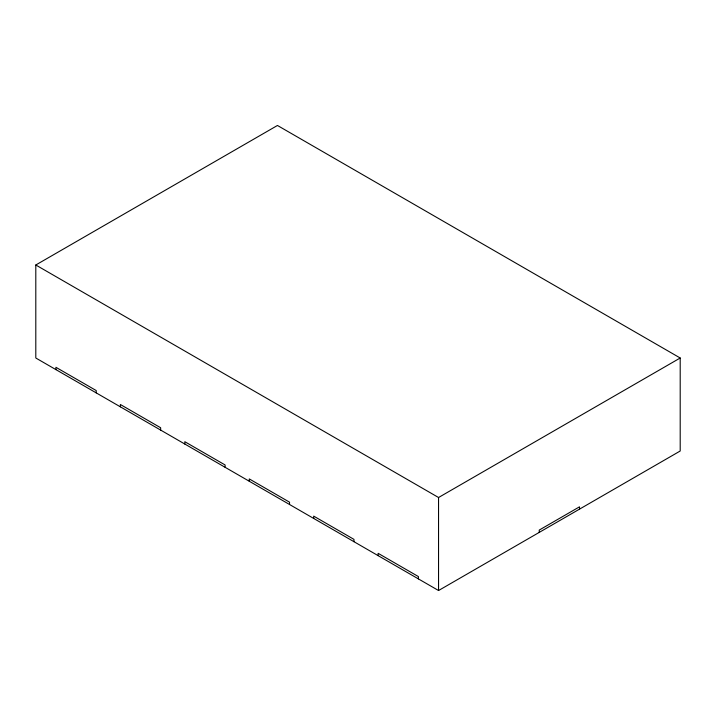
<?xml version="1.0" encoding="UTF-8"?>
<svg xmlns="http://www.w3.org/2000/svg" width="716" height="716" viewBox="0 0 716 716"><rect width="100%" height="100%" fill="white"/><g stroke="black" fill="none" stroke-linecap="round" stroke-linejoin="round"><path stroke-width="1.07" d="M35.8 264.992L277.45 125.47L680.2 358L680.2 451.008L438.55 590.53L35.8 358L35.8 264.992L438.55 497.513L680.2 358M579.513 509.139L579.513 506.821L539.237 530.073L539.237 532.391M438.55 497.513L438.55 590.53M418.413 578.904L418.413 576.577L378.137 553.325L378.137 555.652M353.973 541.699L353.973 539.372L313.697 516.12L313.697 518.447M289.533 504.494L289.533 502.167L249.257 478.915L249.257 481.242M225.093 467.288L225.093 464.961L184.817 441.709L184.817 444.036M160.653 430.083L160.653 427.756L120.377 404.504L120.377 406.831M96.213 392.878L96.213 390.551L55.938 367.299L55.938 369.626"/></g></svg>
